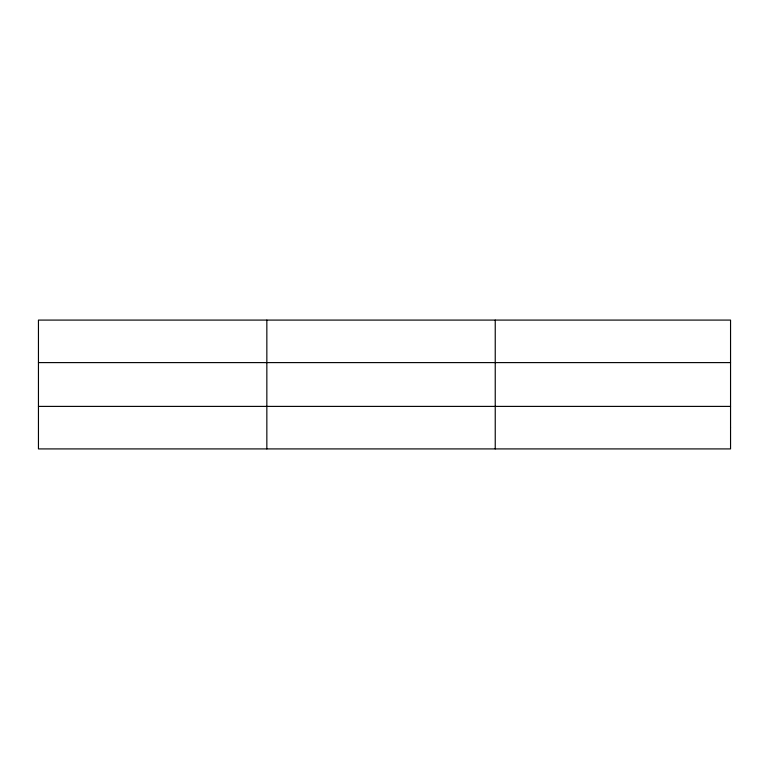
<?xml version="1.0" encoding="UTF-8"?>
<svg xmlns="http://www.w3.org/2000/svg" width="769" height="769" viewBox="0 0 769 769"><rect width="100%" height="100%" fill="white"/><g stroke="black" fill="none" stroke-linecap="round" stroke-linejoin="round"><path stroke-width="1.15" d="M266.843 448.913L266.843 320.087M495.236 448.913L495.236 320.087M38.45 362.603L730.55 362.603M38.45 406.397L730.55 406.397M730.55 427.651L730.55 448.913L38.45 448.913L38.45 320.087L730.55 320.087L730.55 427.651"/></g></svg>
